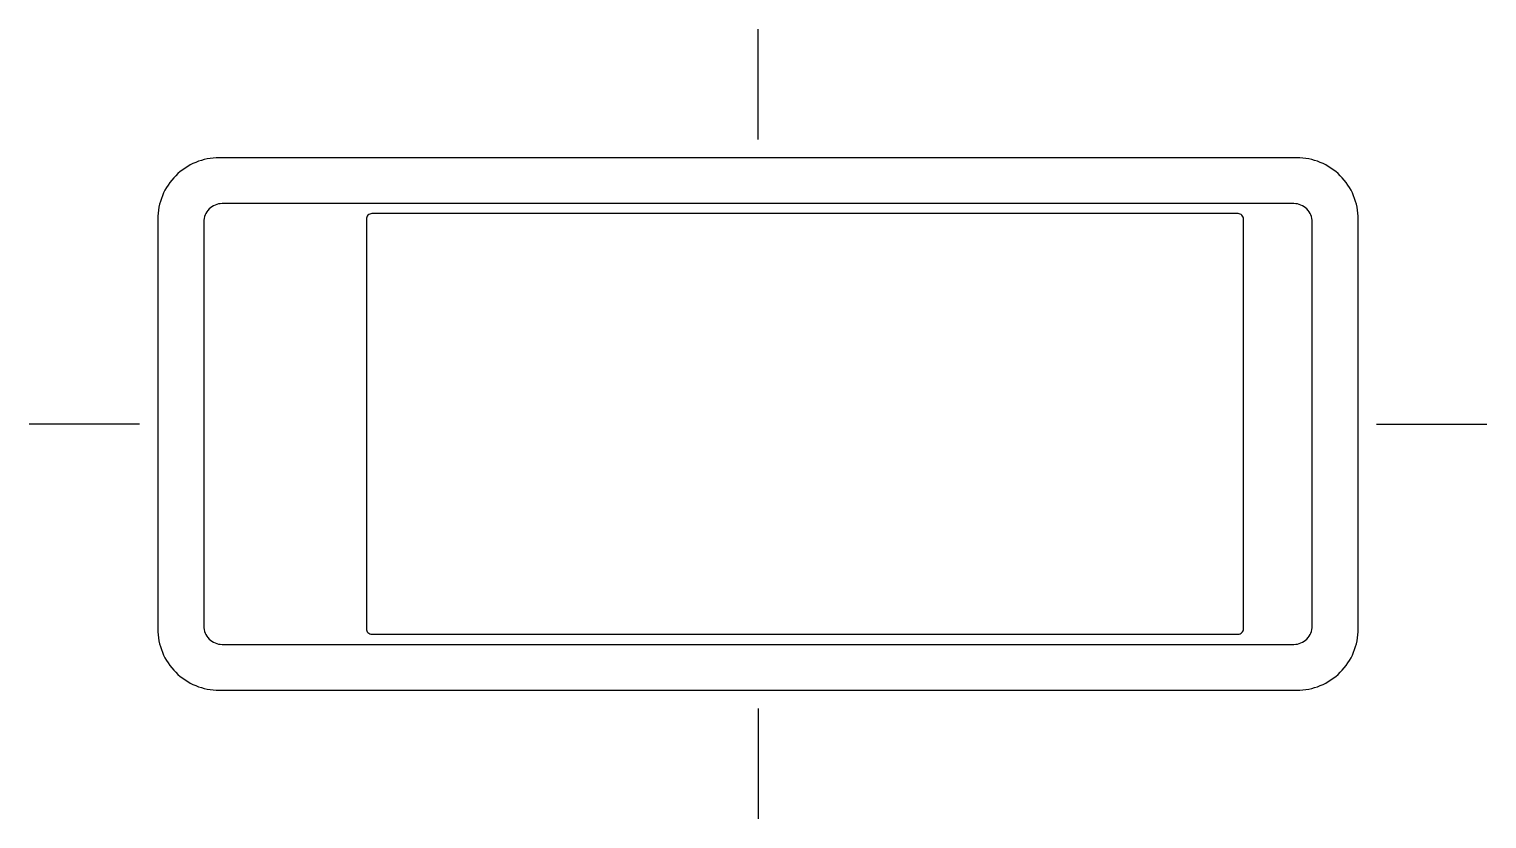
# Model space of a CAD drawing. Header units: millimetres. Extents: x -39.7 to 39.7, y -21.5 to 21.5.
import ezdxf

# ---------------------------------------------------------------- set-up
doc = ezdxf.new("R2010")
doc.units = ezdxf.units.MM

msp = doc.modelspace()

# ---------------------------------------------------------------- linework, layer by layer
at = {"layer": 'CUT_OPENING'}
msp.add_lwpolyline([(26.13, -11.446, 0.414214), (26.43, -11.146), (26.43, 11.154, 0.414214), (26.13, 11.454), (-21.02, 11.454, 0.414214), (-21.32, 11.154), (-21.32, -11.146, 0.414214), (-21.02, -11.446)], format="xyb", close=True, dxfattribs=at)
at = {"layer": 'CUT_OUTER'}
msp.add_lwpolyline([(29.325, -14.5, 0.414214), (32.675, -11.15), (32.675, 11.15, 0.414214), (29.325, 14.5), (-29.325, 14.5, 0.414214), (-32.675, 11.15), (-32.675, -11.15, 0.414214), (-29.325, -14.5)], format="xyb", close=True, dxfattribs=at)
at = {"layer": 'MARKS'}
for p, q in [((0, 15.5), (0, 21.5)), ((-33.675, 0), (-39.675, 0)), ((33.675, 0), (39.675, 0)), ((0, -15.5), (0, -21.5))]:
    msp.add_line(p, q, dxfattribs=at)
at = {"layer": 'OPTION_WINDOW'}
msp.add_lwpolyline([(29.175, -12, 0.414214), (30.175, -11), (30.175, 11, 0.414214), (29.175, 12), (-29.175, 12, 0.414214), (-30.175, 11), (-30.175, -11, 0.414214), (-29.175, -12)], format="xyb", close=True, dxfattribs=at)

doc.saveas('drawing.dxf')
